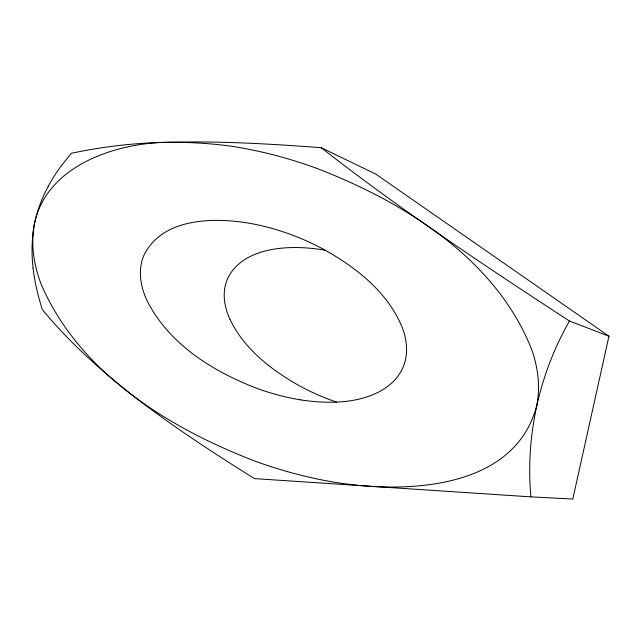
<?xml version="1.0" encoding="UTF-8"?>
<svg xmlns="http://www.w3.org/2000/svg" width="641" height="641" viewBox="0 0 641 641"><rect width="100%" height="100%" fill="white"/><g stroke="black" fill="none" stroke-linecap="round" stroke-linejoin="round"><path stroke-width="0.96" d="M33.052 268.09A581.699 291.727 21.4 0 0 39.998 301.871L42.234 309.475A464.332 232.867 21.4 0 0 75.646 345.844C128.993 397.845 191.539 439.197 254.437 478.611L530.908 496.863L572.798 499.059L608.95 336.205L375.738 174.072L321.221 147.718C271.488 143.921 221.594 141.052 171.7 142.206C113.689 141.941 37.066 168.279 32.747 236.056C31.665 246.713 31.89 257.474 33.1 268.106M608.95 336.205L569.472 321.037C539.217 374.056 525.348 436.008 530.908 496.863M300.741 399.872A126.285 63.331 21.4 0 1 257.081 388.43C212.732 371.484 168.343 343.76 146.701 299.916A172.79 86.655 21.4 0 1 143.592 255.983C161.107 219.006 209.919 217.347 245.11 222.555A126.285 63.331 21.4 0 1 288.674 233.733A130.179 65.286 21.4 0 1 325.38 250.294C357.157 268.242 388.117 292.817 402.244 327.503A173.182 86.856 21.4 0 1 404.832 362.309C396.266 390.922 363.359 401.178 336.477 402.075A130.66 65.526 21.4 0 1 300.749 399.896M569.472 321.037C484.925 265.927 400.777 209.919 321.221 147.718M230.103 319.667C244.029 348.424 270.133 369.12 297.376 384.64A122.527 61.448 21.4 0 0 336.469 402.091M34.277 225.424A328.2 164.593 21.4 0 0 41.048 283.987C79.22 373.062 169.088 428.332 256.24 461.592A240.295 120.508 21.4 0 0 339.466 483.018C408.646 493.362 514.154 488.835 536.493 406.554A328.384 164.689 21.4 0 0 532.471 351.661C497.36 259.357 403.758 201.651 315.492 167.878A240.303 120.516 21.4 0 0 231.673 146.276C178.462 138.921 123.889 142.166 71.391 153.279L61.961 164.961A649.87 325.916 21.4 0 0 48.163 186.363M34.173 225.392A528.601 265.102 21.4 0 1 48.275 186.411M325.388 250.27A122.487 61.424 21.4 0 0 287.448 247.738C264.388 248.844 237.258 256.568 227.218 279.54A154.369 77.417 21.4 0 0 230.111 319.667"/></g></svg>
